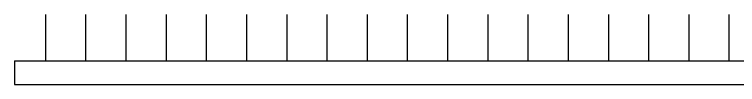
# Model space of a CAD drawing. Header units: inches. Extents: x 23291 to 181956, y 9161 to 51408.
# Drawn here: x 102008 to 111899, y 31219 to 32173 of the extents above; entities that cross this region are included whole.
import ezdxf

# ---------------------------------------------------------------- set-up
doc = ezdxf.new("R2010")
doc.units = ezdxf.units.IN
doc.header["$MEASUREMENT"] = 0
doc.layers.add('CL', color=2, linetype='Continuous')

msp = doc.modelspace()

# ---------------------------------------------------------------- linework, layer by layer
for p, q in [((102431.6, 32173.1), (102431.6, 31540.4)), ((102981.6, 32173.1), (102981.6, 31540.4)), ((103531.6, 32173.1), (103531.6, 31540.4)), ((104081.6, 32173.1), (104081.6, 31540.4)), ((104631.6, 32173.1), (104631.6, 31540.4)), ((105181.6, 32173.1), (105181.6, 31540.4)), ((105731.6, 32173.1), (105731.6, 31540.4)), ((106281.6, 32173.1), (106281.6, 31540.4)), ((106831.6, 32173.1), (106831.6, 31540.4)), ((107381.6, 32173.1), (107381.6, 31540.4)), ((107931.6, 32173.1), (107931.6, 31540.4)), ((108481.6, 32173.1), (108481.6, 31540.4)), ((109031.6, 32173.1), (109031.6, 31540.4)), ((109581.6, 32173.1), (109581.6, 31540.4)), ((110131.6, 32173.1), (110131.6, 31540.4)), ((110681.6, 32173.1), (110681.6, 31540.4)), ((111231.6, 32173.1), (111231.6, 31540.4)), ((111781.6, 32173.1), (111781.6, 31540.4))]:
    msp.add_line(p, q)
at = {"layer": 'CL'}
for p, q in [((102008.2, 31540.4), (175815.4, 31540.4)), ((102008.2, 31540.4), (102008.2, 31379.5)), ((102008.2, 31379.5), (102008.2, 31218.6)), ((102008.2, 31218.6), (175815.4, 31218.6))]:
    msp.add_line(p, q, dxfattribs=at)

doc.saveas('drawing.dxf')
